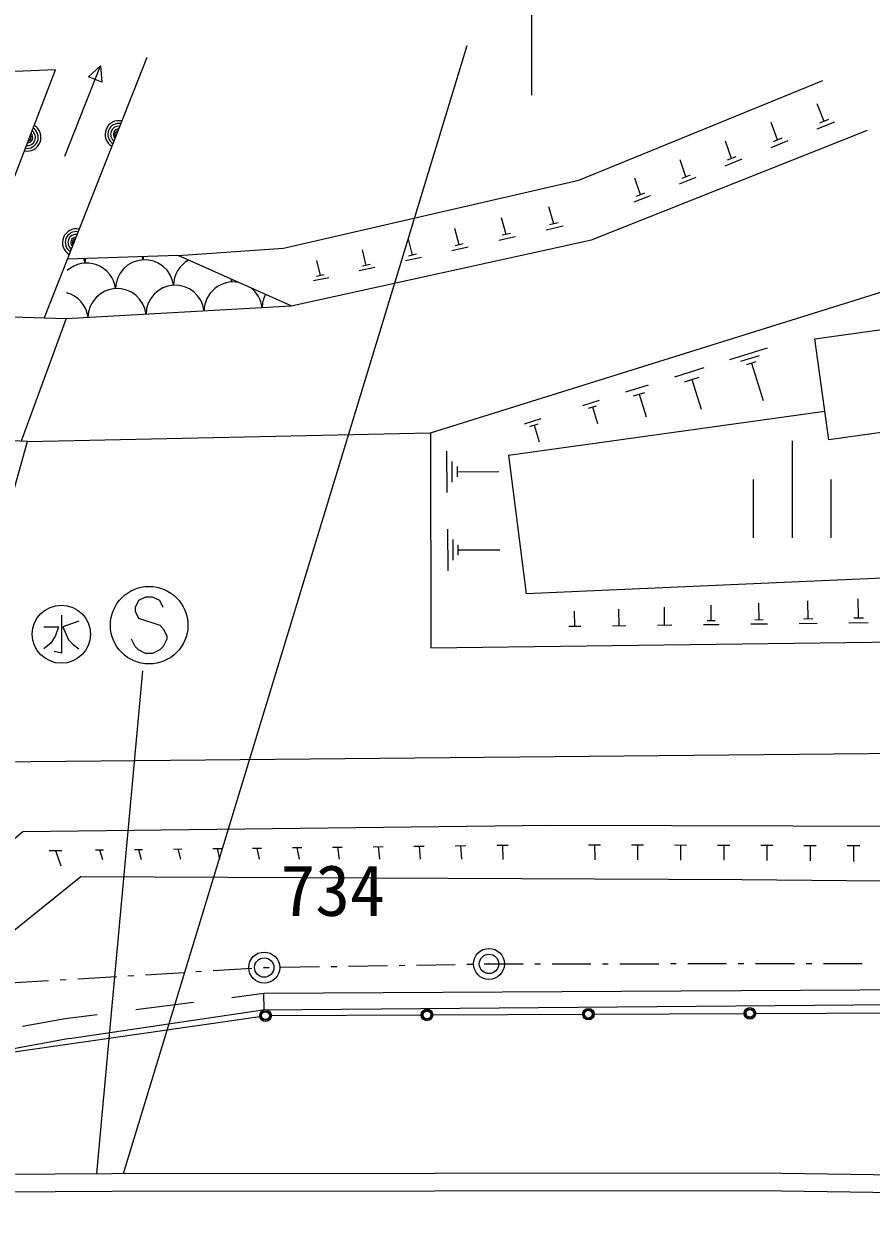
# Model space of a CAD drawing. Units: millimetres, scale not verified. Extents: x 40000 to 680000, y 20000 to 380000.
# Drawn here: x 273251 to 295105, y 271127 to 302006 of the extents above; entities that cross this region are included whole.
import ezdxf
from ezdxf.enums import TextEntityAlignment as Align

# ---------------------------------------------------------------- set-up
doc = ezdxf.new("R2010")
doc.units = ezdxf.units.MM
doc.header["$LTSCALE"] = 1000
doc.header["$PDMODE"] = 32
doc.header["$PDSIZE"] = 500
for name, color, linetype, lineweight in [('M-BGD', 7, 'Continuous', 13), ('M-BGD-EXST', 7, 'Continuous', 13), ('M-BMK-ROW', 30, 'Continuous', 13), ('M-STR-HTXT', 7, 'Continuous', 13), ('M-STR-STRC', 7, 'Continuous', 13)]:
    doc.layers.add(name, color=color, linetype=linetype, lineweight=lineweight)
doc.layers.add('M-BMK-HTXT', color=7, linetype='Continuous')
doc.styles.add('ＭＳ ゴシック', font='')
doc.styles.get('ＭＳ ゴシック').set_extended_font_data('MS Gothic')

msp = doc.modelspace()

# ---------------------------------------------------------------- linework, layer by layer
at = {"layer": 'M-BGD'}
for p, q in [((276422, 301139), (273775, 294423)), ((274303, 298599), (275225, 300923)), ((274913, 300644), (275225, 300923)), ((275225, 300923), (275261, 300505)), ((275261, 300505), (274913, 300644)), ((293891, 299492), (293715, 299947)), ((294004, 299537), (293777, 299447)), ((292695, 299013), (292528, 299463)), ((294163, 299469), (293709, 299288)), ((291507, 298538), (291349, 298982)), ((292962, 298991), (292516, 298813)), ((292806, 299058), (292583, 298969)), ((290326, 298066), (290177, 298504)), ((291769, 298516), (291331, 298341)), ((291616, 298582), (291397, 298494)), ((289153, 297596), (289012, 298030)), ((290584, 298044), (290154, 297872)), ((290434, 298108), (290219, 298023)), ((289407, 297575), (288984, 297406)), ((289259, 297639), (289047, 297554)), ((286919, 296849), (286789, 297287)), ((285693, 296578), (285572, 297005)), ((287166, 296787), (286721, 296689)), ((287031, 296874), (286808, 296825)), ((283275, 296042), (283170, 296451)), ((284478, 296309), (284366, 296727)), ((285934, 296517), (285500, 296422)), ((285801, 296601), (285584, 296554)), ((282082, 295778), (281985, 296177)), ((284713, 296249), (284290, 296157)), ((284584, 296332), (284372, 296285)), ((277232, 296030), (274374, 295942)), ((280145, 294737), (277232, 296030)), ((280900, 295516), (280810, 295906)), ((283503, 295984), (283091, 295894)), ((283377, 296065), (283172, 296019)), ((280997, 295538), (280802, 295495)), ((282304, 295722), (281903, 295634)), ((282182, 295800), (281981, 295756)), ((283739, 291461), (297365, 295717)), ((281116, 295461), (280725, 295376)), ((274336, 294405), (280145, 294737)), ((291464, 293350), (292431, 293652)), ((291744, 293305), (292227, 293456)), ((290040, 292905), (290802, 293143)), ((291902, 293222), (292144, 293297)), ((292023, 293259), (292325, 292293)), ((290290, 292774), (290671, 292893)), ((290481, 292833), (290719, 292071)), ((288782, 292512), (289366, 292695)), ((288974, 292412), (289265, 292503)), ((289120, 292458), (289302, 291874)), ((287673, 292166), (288098, 292299)), ((287812, 292093), (288025, 292159)), ((287919, 292126), (288051, 291701)), ((285751, 290885), (293914, 292015)), ((286165, 291695), (286590, 291828)), ((286304, 291622), (286517, 291688)), ((286411, 291655), (286543, 291230)), ((273341, 291233), (270303, 291388)), ((272067, 286698), (273341, 291233)), ((273341, 291233), (283739, 291461)), ((283739, 291461), (283749, 285915)), ((293066, 291251), (293066, 288751)), ((284170, 289918), (284164, 290988)), ((285751, 290885), (286203, 287302)), ((284302, 290186), (284299, 290721)), ((284435, 290320), (284434, 290588)), ((284435, 290454), (285505, 290460)), ((292066, 290251), (292066, 288751)), ((294066, 290251), (294066, 288751)), ((284191, 287903), (284185, 288973)), ((321734, 288869), (286203, 287302)), ((284323, 288171), (284320, 288706)), ((284456, 288306), (284455, 288573)), ((284455, 288439), (285525, 288445)), ((276390, 287224), (276208, 287133)), ((276571, 287224), (276390, 287224)), ((276753, 287133), (276571, 287224)), ((294782, 286681), (294776, 287180)), ((276208, 287133), (276117, 286951)), ((276117, 286951), (276117, 286860)), ((276844, 286951), (276753, 287133)), ((288606, 286477), (288601, 286907)), ((289780, 286492), (289774, 286959)), ((290982, 286608), (290977, 287012)), ((292217, 286632), (292211, 287067)), ((293483, 286656), (293477, 287122)), ((276117, 286860), (276208, 286678)), ((276208, 286678), (276753, 286496)), ((287462, 286463), (287457, 286857)), ((291083, 286610), (290881, 286607)), ((292325, 286633), (292108, 286630)), ((293600, 286657), (293366, 286654)), ((295033, 286559), (294534, 286553)), ((294907, 286682), (294657, 286679)), ((276753, 286496), (276844, 286405)), ((276844, 286405), (276935, 286224)), ((283749, 285915), (323066, 286416)), ((287620, 286465), (287304, 286461)), ((288778, 286479), (288434, 286475)), ((289966, 286494), (289593, 286490)), ((291185, 286510), (290781, 286505)), ((292435, 286526), (292001, 286520)), ((293718, 286542), (293251, 286536)), ((276117, 285951), (276026, 286133)), ((276208, 285860), (276117, 285951)), ((276844, 285951), (276753, 285860)), ((276935, 286133), (276844, 285951)), ((276935, 286224), (276935, 286133)), ((276390, 285769), (276208, 285860)), ((276571, 285769), (276390, 285769)), ((276753, 285860), (276571, 285769)), ((273898, 280685), (274232, 280689)), ((275095, 280699), (275302, 280701)), ((275199, 280700), (275276, 280453)), ((276100, 280711), (276312, 280713)), ((276206, 280712), (276279, 280456)), ((277109, 280723), (277328, 280725)), ((277219, 280724), (277287, 280459)), ((278125, 280735), (278350, 280737)), ((278237, 280736), (278300, 280461)), ((279146, 280747), (279379, 280749)), ((279263, 280748), (279320, 280463)), ((280175, 280759), (280416, 280761)), ((280295, 280760), (280347, 280463)), ((281211, 280771), (281461, 280774)), ((281336, 280772), (281381, 280464)), ((282256, 280783), (282515, 280786)), ((282386, 280785), (282424, 280463)), ((283310, 280795), (283579, 280799)), ((283445, 280797), (283475, 280462)), ((284374, 280808), (284654, 280811)), ((284514, 280810), (284536, 280460)), ((285448, 280821), (285741, 280824)), ((285595, 280822), (285608, 280457)), ((287819, 280834), (288128, 280833)), ((287973, 280833), (287975, 280448)), ((288927, 280831), (289237, 280830)), ((289082, 280830), (289083, 280443)), ((290036, 280828), (290347, 280827)), ((290192, 280827), (290193, 280438)), ((291147, 280825), (291459, 280824)), ((291303, 280824), (291304, 280434)), ((292257, 280822), (292573, 280821)), ((292415, 280821), (292416, 280426)), ((293370, 280818), (293692, 280818)), ((293531, 280818), (293533, 280415)), ((294489, 280815), (294818, 280814)), ((294654, 280815), (294655, 280404)), ((274065, 280687), (274201, 280293)), ((278615, 276897), (279441, 277002)), ((276135, 276585), (277623, 276772)), ((272986, 275490), (279334, 276403)), ((274316, 276355), (275142, 276459)), ((279633, 276425), (283498, 276444)), ((283798, 276445), (287663, 276463)), ((287963, 276465), (291829, 276483)), ((292129, 276485), (295994, 276503)), ((273216, 276153), (274316, 276355))]:
    msp.add_line(p, q, dxfattribs=at)
for points in [[(271635, 294495), (274063, 300824), (223133, 298730), (197966, 297533), (178549, 296567), (161009, 295735), (142715, 294477), (134760, 293893), (120329, 293949), (103900, 294089), (66243, 295860)], [(277232, 296030), (279946, 296220), (287568, 297977), (293862, 300547)], [(280145, 294737), (287895, 296435), (295015, 299270)], [(271548, 294498), (274336, 294405), (273183, 291241)], [(66582, 280294), (146350, 281538), (204894, 282241), (259012, 282845), (315743, 283388), (366105, 283941), (401974, 284329), (430347, 285243), (458770, 286733), (479297, 288182), (510046, 291006), (533821, 294051)], [(267099, 276052), (273221, 281177), (286821, 281337), (324461, 281232)], [(321551, 279648), (291768, 279932), (274715, 280002), (268920, 275349)], [(279449, 276579), (279441, 277002), (313290, 277197), (313313, 275825), (321542, 275872)], [(274430, 275837), (279415, 276578), (312958, 276857), (312981, 275486), (321544, 275535)], [(274430, 275837), (268795, 274792), (267081, 275010), (267099, 276052)], [(144725, 273701), (153164, 272554), (164781, 272052), (173107, 271663), (185756, 271584), (209273, 271597), (235750, 271916), (259386, 272258), (275517, 272355), (292199, 272373), (307010, 272160), (319199, 271945), (324448, 271800)], [(144663, 273248), (153124, 272098), (164761, 271595), (173095, 271206), (185755, 271127), (209276, 271139), (235756, 271459), (259390, 271800), (275518, 271898), (292196, 271915), (307003, 271702), (319188, 271488), (324436, 271343)]]:
    msp.add_lwpolyline(points, dxfattribs=at)
msp.add_lwpolyline([(293654, 293886), (299698, 294728), (300061, 292118), (294017, 291276)], close=True, dxfattribs=at)
for centre, radius in [((276480, 286496), 1000), ((279483, 276425), 150), ((279483, 276425), 120), ((279483, 276425), 100), ((283648, 276444), 150), ((283648, 276444), 120), ((283648, 276444), 100), ((287813, 276464), 150), ((287813, 276464), 120), ((287813, 276464), 100), ((291979, 276484), 150), ((291979, 276484), 120), ((291979, 276484), 100)]:
    msp.add_circle(centre, radius, dxfattribs=at)
for centre, radius, start, end in [((273336, 299079), 354, 257.8063, 60.2115), ((273336, 299079), 283, 260.0303, 57.9875), ((273336, 299079), 212, 263.7767, 54.2411), ((275699, 299157), 354, 77.2887, 239.6939), ((275699, 299157), 283, 79.5128, 237.4699), ((275699, 299157), 212, 83.2591, 233.7235), ((275699, 299157), 142, 90.9708, 226.0118), ((275699, 299157), 100, 101.2885, 215.6941), ((273336, 299079), 142, 271.4884, 46.5294), ((273336, 299079), 100, 281.8061, 36.2117), ((274599, 296366), 354, 77.2887, 239.6939), ((274599, 296366), 283, 79.5128, 237.4699), ((274599, 296366), 212, 83.2591, 233.7235), ((274599, 296366), 142, 90.9708, 226.0118), ((274599, 296366), 100, 101.2885, 215.6941), ((274867, 295084), 752, 7.2201, 131.6958), ((274078, 295740), 752, 7.2201, 16.5792), ((275575, 295826), 752, 170.0368, 179.3204), ((276364, 295170), 752, 7.2201, 179.3204), ((275575, 295826), 752, 7.2201, 13.4828), ((277073, 295911), 752, 173.0988, 179.3204), ((277862, 295255), 752, 119.097, 179.3204), ((277153, 294514), 752, 7.2201, 179.3204), ((278650, 294599), 752, 79.3054, 179.3204), ((277862, 295255), 752, 7.2201, 13.0349), ((279359, 295341), 752, 174.1719, 179.3204), ((274158, 294343), 752, 7.2201, 74.9937), ((275655, 294428), 752, 7.2201, 179.3204), ((278650, 294599), 752, 7.2201, 52.8265), ((280148, 294685), 752, 152.5536, 179.3204)]:
    msp.add_arc(centre, radius, start, end, dxfattribs=at)
at = {"layer": 'M-BGD-EXST'}
for p, q in [((274217, 286752), (274217, 285777)), ((274667, 286602), (274254, 286452)), ((273767, 286452), (274142, 286452)), ((274142, 286452), (274067, 286227)), ((274254, 286452), (274404, 286115)), ((273954, 286040), (273767, 285890)), ((274067, 286227), (273954, 286040)), ((274404, 286115), (274517, 286002)), ((274517, 286002), (274667, 285890)), ((274217, 285777), (274029, 285815))]:
    msp.add_line(p, q, dxfattribs=at)
msp.add_circle((274217, 286265), 750, dxfattribs=at)
at = {"layer": 'M-BMK-ROW'}
for p, q in [((278130, 277587), (279129, 277647)), ((279428, 277665), (279449, 277666)), ((279449, 277666), (279578, 277668)), ((279878, 277673), (280878, 277689)), ((281178, 277694), (281328, 277696)), ((281628, 277701), (282628, 277718)), ((282928, 277723), (283078, 277725)), ((283378, 277730), (284377, 277746)), ((284677, 277751), (284827, 277754)), ((285127, 277758), (285248, 277760)), ((285248, 277760), (286127, 277762)), ((286427, 277762), (286577, 277762)), ((286877, 277763), (287877, 277764)), ((288177, 277764), (288327, 277764)), ((288627, 277765), (289627, 277766)), ((289927, 277767), (290077, 277767)), ((290377, 277767), (291377, 277769)), ((291677, 277769), (291827, 277769)), ((292127, 277770), (293127, 277771)), ((293427, 277771), (293577, 277771)), ((293877, 277772), (294877, 277773)), ((272890, 277273), (273888, 277333)), ((274187, 277351), (274337, 277360)), ((274637, 277378), (275635, 277438)), ((275934, 277455), (276084, 277464)), ((276384, 277482), (277382, 277542)), ((277681, 277560), (277831, 277569))]:
    msp.add_line(p, q, dxfattribs=at)
for centre in [(279449, 277666), (285248, 277760)]:
    msp.add_circle(centre, 400, dxfattribs=at)
for p in [(279449, 277666), (285248, 277760)]:
    msp.add_point(p, dxfattribs=at)
at = {"layer": 'M-STR-HTXT'}
for p, q in [((275821, 272356), (284681, 301452)), ((275129, 272353), (276320, 285320))]:
    msp.add_line(p, q, dxfattribs=at)
at = {"layer": 'M-STR-STRC'}
msp.add_line((286344, 303556), (286344, 300170), dxfattribs=at)

# ---------------------------------------------------------------- texts
at = {"layer": 'M-BMK-HTXT', "style": 'ＭＳ ゴシック'}
msp.add_text('734', height=1320, dxfattribs=at).set_placement((281215, 278601), align=Align.BOTTOM_CENTER)

doc.saveas('drawing.dxf')
